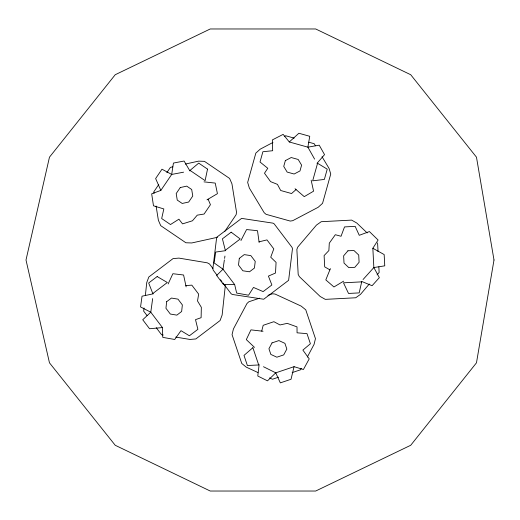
<?xml version="1.0" encoding="UTF-8"?>
<svg xmlns="http://www.w3.org/2000/svg" width="520" height="520" viewBox="0 0 520 520"><rect width="100%" height="100%" fill="white"/><g stroke="black" fill="none" stroke-linecap="round" stroke-linejoin="round"><path stroke-width="0.78" d="M144.014 307.957L143.669 311.142L147.056 315.601M145.386 295.236L146.757 282.51L148.817 276.998L173.05 258.609L178.912 258.102L207.324 262.828L209.514 264.004L212.94 268.515M259.129 364.559L257.777 376.012L267.495 380.848L275.75 372.834L294.053 366.672L303.407 369.512L309.218 358.859L302.881 350.097L310.401 343.759L307.002 333.651L297.063 332.813L297.005 326.885L287.235 323.362L280.007 324.948L273.884 321.698L263.185 325.299L261.709 331.11M152.659 298.617L150.787 312.208L142.734 319.748L149.559 328.744L162.461 327.587L162.754 337.363L174.701 339.476L180.986 330.668L189.397 335.777L197.886 329.329L195.507 319.644L201.11 317.694L201.338 307.314L197.522 300.969L198.653 294.132L191.828 285.142L185.848 285.591M224.374 259.916L222.995 269.197L216.632 275.457L223.457 284.447L234.669 284.577L236.652 293.065L248.553 295.217L253.487 287.437L263.133 291.603L271.863 284.98L268.418 276.101L275.502 273.033L276.075 262.386L270.725 257.212L273.8 248.892L266.975 239.902L259.051 241.833M224.601 258.375L224.946 256.055M294.053 366.672L291.031 379.269L280.332 382.87L275.75 372.834L263.464 366.717M330.389 268.625L325.806 279.883L333.944 286.969L343.623 281.164M168.136 283.953L172.874 273.715L183.593 275.002L186.128 286.884M240.948 240.546L246.597 229.554L257.498 230.705L259.129 242.411M301.281 368.381L300.528 369.791L292.188 372.6M307.3 357.084L314.067 344.37L315.458 338.656L305.76 309.822L301.19 306.111L275.041 294.053L272.565 293.793L267.963 295.341M361.419 281.333L372.079 285.714L379.353 277.654L373.854 267.547L372.847 248.268L378.099 240.019L369.401 231.556L359.255 235.306L355.166 226.356L344.526 226.915L341.042 236.262L335.316 234.722L329.29 243.185L328.881 250.569L324.103 255.593L324.695 266.864L329.894 269.854M158.743 184.555L153.797 191.841L154.05 193.421M166.842 172.647L170.436 167.349L172.783 166.829M208.104 199.18L210.438 204.698L204.094 214.039L197.256 215.15L192.458 220.786L182.546 223.88L178.912 219.193L170.489 224.536L161.674 218.543L163.833 208.942L153.484 205.797L151.671 193.797L160.843 190.405L171.697 174.434L173.427 163.059L184.093 161.031L189.936 170.969M224.75 231.452L236.119 214.721L236.535 212.264L231.946 183.833L229.6 178.438L204.438 161.343L198.562 161.148L185.283 164.073M369.298 284.011L360.49 294.372L355.687 297.772L325.306 299.364L320.177 296.485L299.338 276.614L298.181 274.404L296.868 249.366L297.784 247.046L316.44 225.102L321.236 221.702L351.618 220.109L356.746 222.989L367.172 232.928M377.065 274.872L379.138 272.435L378.846 266.838M316.986 163.352L324.538 154.642L319.221 145.178L307.886 147.167L289.289 141.973L283.147 134.368L272.356 139.912L272.668 150.722L262.886 151.736L260.019 162.006L267.767 168.285L264.485 173.225L270.582 181.63L277.453 184.379L280.69 190.502L291.564 193.537L296.049 189.572M363.038 279.539L373.854 267.547L384.755 265.837L384.163 254.566L372.847 248.268M289.289 141.973L298.87 133.256L309.745 136.292L307.886 147.167L314.613 159.133M206.973 199.856L217.425 193.661L215.228 183.092L204.009 181.87M272.942 142.46L260.202 149.169L255.833 153.114L247.656 182.416L249.347 188.045L264.192 212.725L266.097 214.331L290.251 221.072L292.714 220.688L318.195 207.272L322.556 203.327L330.74 174.025L329.05 168.389L322.036 156.741M284.264 136.5L285.682 135.752L294.164 138.119M259.532 298.181L248.794 301.795L246.981 303.498L233.441 328.913L232.05 334.633L241.755 363.46L246.317 367.172L257.94 372.535M278.538 377.195L272.467 379.236L269.562 377.897M217.549 237.269L191.769 242.957L185.887 242.762L160.726 225.661L158.379 220.266L156.091 206.056M153.322 293.813L142.038 296.186L140.556 306.937L150.787 312.208L162.461 327.587M183.593 172.178L171.697 174.434L161.98 169.208L155.636 178.542L160.843 190.405M225.745 250.64L215.709 252.064L214.103 262.912L222.995 269.197L234.669 284.577M263.022 331.26L250.946 329.869L246.311 339.612L254.508 347.373M163.15 334.99L161.571 334.724L156.247 327.711M175.773 337.084L189.975 339.45L195.839 338.943L220.071 320.554L222.131 315.042L225.225 286.409L224.816 284.589M308.808 142.207L314.204 143.715L315.439 145.776M295.048 188.708L304.252 196.644L313.567 191.185L311.149 180.167M217.081 275.256L213.213 270.153L212.843 268.801L216.684 237.289L241.599 218.381L272.987 223.151L274.19 223.873L292.091 247.455L292.461 248.807L288.62 280.325L263.705 299.234L232.317 294.463L231.114 293.742L222.892 282.9M220.467 279.714L221.923 281.625M377.591 242.866L378.053 251.654M166.66 301.691L165.952 308.276L170.326 314.041L176.858 315.127L181.649 311.493L182.358 304.909L177.983 299.143L171.451 298.058L166.66 301.691M239.304 258.356L238.492 265.018L242.866 270.784L249.503 271.791L254.423 268.053L255.236 261.391L250.855 255.625L244.225 254.618L239.304 258.356M494 260L476.476 362.817L410.722 445.269L315.699 491.029L210.243 491.029L115.219 445.269L49.465 362.817L26 260L49.465 157.183L115.219 74.731L210.243 28.971L315.699 28.971L410.722 74.731L476.476 157.183L494 260M207.525 169.111L205.114 180.642L190.034 170.391L198.712 163.118L207.525 169.111M361.693 281.86L359.177 292.897L348.53 293.449L343.479 282.815L361.693 281.86M285.356 160.609L283.738 166.4L287.151 172.075L294.125 174.018L299.981 170.937L301.6 165.145L298.188 159.471L291.213 157.528L285.356 160.609M317.57 163.261L312.669 180.823L324.363 179.433L327.23 169.162L317.57 163.261M272.038 342.888L268.931 348.731L270.842 354.425L276.861 357.201L283.719 354.894L286.832 349.05L284.914 343.35L278.902 340.581L272.038 342.888M180.264 187.551L176.196 193.537L177.249 200.077L182.221 203.457L188.689 202.033L192.758 196.04L191.698 189.508L186.732 186.128L180.264 187.551M347.925 250.796L343.635 255.84L344.019 263.068L348.81 267.637L354.809 267.325L359.099 262.281L358.722 255.047L353.925 250.478L347.925 250.796M252.883 347.685L243.99 355.407L247.39 365.515L258.7 364.969L252.883 347.685M157.17 276.549L148.674 282.997L152.802 293.54L167.323 282.51L157.17 276.549M231.16 232.193L222.424 238.817L225.303 250.308L240.233 238.972L231.16 232.193"/></g></svg>
